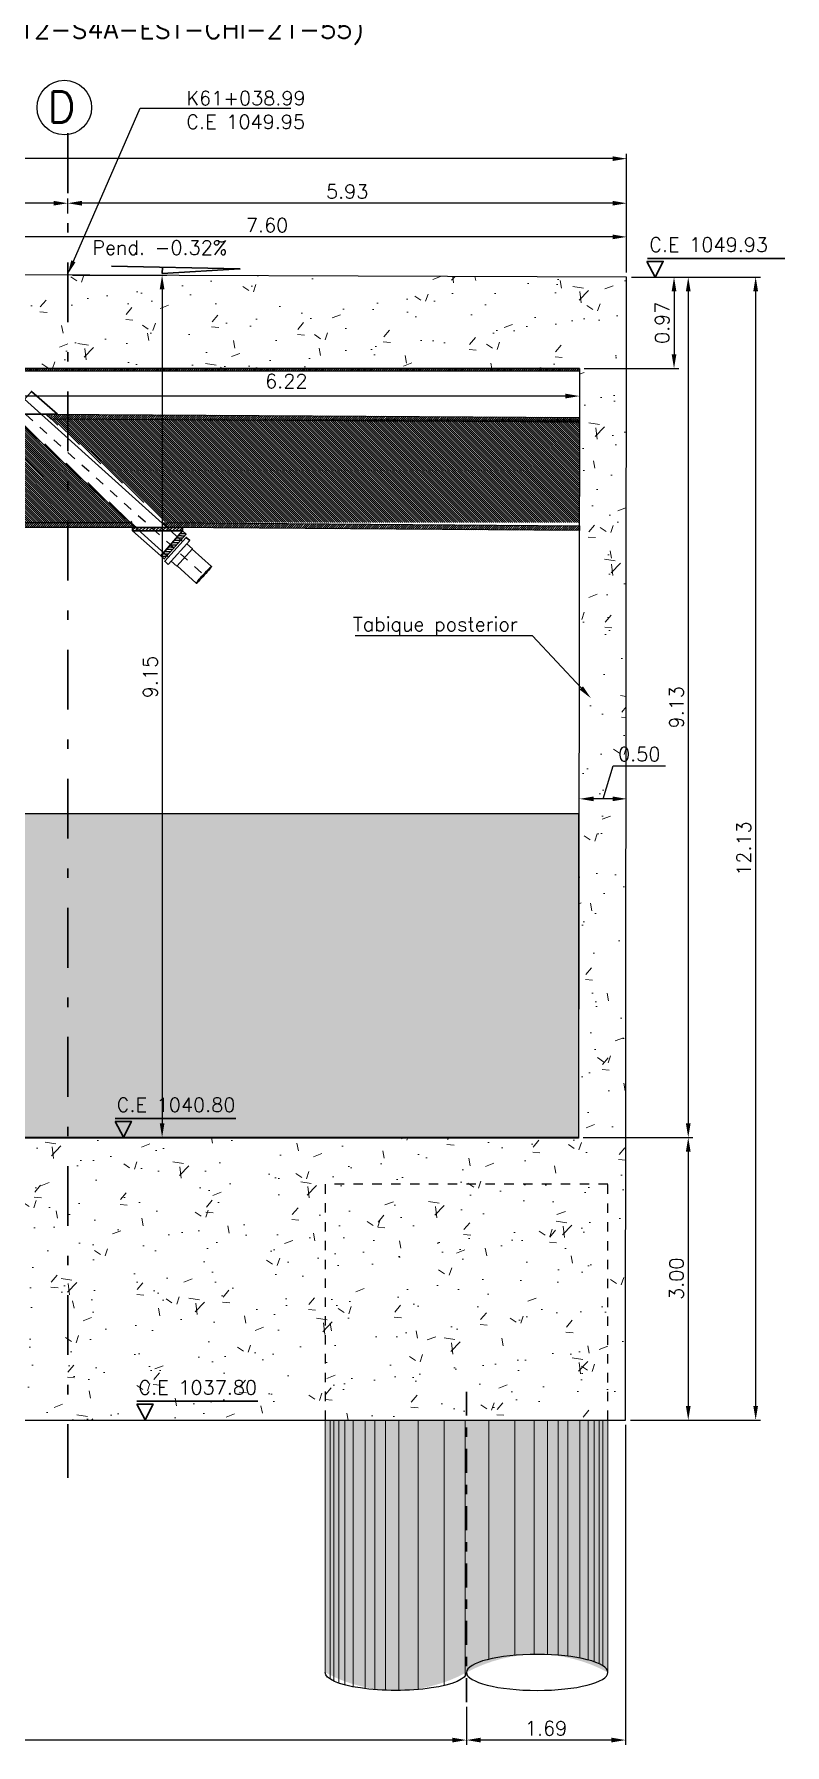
# Model space of a CAD drawing. Header units: metres. Extents: x 1080594 to 1081411, y 976871 to 977162.
# Drawn here: x 1081038.48 to 1081046.44, y 977059.39 to 977077.54 of the extents above; entities that cross this region are included whole.
import ezdxf
from ezdxf import colors
from ezdxf.entities.mleader import LeaderData, LeaderLine
from ezdxf.math import Vec2, Vec3

# ---------------------------------------------------------------- set-up
doc = ezdxf.new("R2010")
doc.units = ezdxf.units.M
doc.header["$LTSCALE"] = 25.4
doc.linetypes.add('DASHDOT', pattern=[1, 0.5, -0.25, 0, -0.25])
doc.linetypes.add('HIDDEN', pattern=[0.375, 0.25, -0.125])
for name, color, linetype in [('CIRCULOCONTRAP', 130, 'Continuous'), ('CONTRAPESO', 3, 'Continuous'), ('COT', 1, 'Continuous'), ('DIMCONTRAPESO', 1, 'Continuous'), ('EJECABLES', 203, 'DASHDOT'), ('PERFIL MET', 37, 'Continuous'), ('PROY', 9, 'HIDDEN'), ('PROYECC', 251, 'HIDDEN'), ('R175COTR', 7, 'Continuous'), ('SOLIDOS', 9, 'Continuous')]:
    doc.layers.add(name, color=color, linetype=linetype)
for name, color, linetype, lineweight in [('COTA', 1, 'Continuous', 30), ('COTACIM', 20, 'Continuous', 5), ('DUCTO', 142, 'Continuous', 30), ('EJECONTRAPESO', 41, 'DASHDOT', 30), ('EJEPILOTE', 145, 'DASHDOT', 30), ('OTROS', 8, 'Continuous', 5), ('PLATINA', 54, 'Continuous', 30), ('SOLIDOREFCONT', 254, 'Continuous', 5), ('TUNEL', 5, 'Continuous', 20)]:
    doc.layers.add(name, color=color, linetype=linetype, lineweight=lineweight)
doc.styles.add('romans', font='romans.shx')
doc.dimstyles.new('Copy 75', dxfattribs={"dimtxt": 0.15, "dimasz": 0.15, "dimexe": 0.05, "dimexo": 0.05, "dimgap": 0.05, "dimtad": 1, "dimzin": 0, "dimdsep": 46, "dimtxsty": 'romans', "dimcen": 0.002, "dimclrd": 1, "dimclre": 1, "dimclrt": 3, "dimadec": 4, "dimazin": 0, "dimtfac": 1, "dimtofl": 0, "dimtmove": 1, "dimatfit": 3, "dimfxl": 1, "dimtolj": 1, "dimtzin": 0, "dimarcsym": 1})
pattern_1 = [(45, (363.9010038864799, -51.61662542726845), (-0.01122532015133644, 0.01122532015133644), [])]

# ---------------------------------------------------------------- blocks, each defined once
blk = doc.blocks.new('*D157')
at = {"layer": 'Defpoints', "color": 0, "transparency": 16777216}
for p in [(1081027.755345684, 977076.2208018586), (1081027.755345684, 977075.0236238085), (1081044.765893439, 977074.9636238085)]:
    blk.add_point(p, dxfattribs=at)
at = {"layer": 'DIMCONTRAPESO', "color": 1, "lineweight": -2, "transparency": 16777216}
for p, q in [((1081027.755345684, 977075.0736238086), (1081027.755345684, 977076.2708018586)), ((1081044.615893439, 977076.2208018586), (1081027.905345684, 977076.2208018586)), ((1081044.765893439, 977075.0136238085), (1081044.765893439, 977076.2708018586))]:
    blk.add_line(p, q, dxfattribs=at)
at = {"layer": 'DIMCONTRAPESO', "color": 1, "transparency": 16777216}
for points in [[(1081027.905345684, 977076.2458018586), (1081027.905345684, 977076.1958018586), (1081027.755345684, 977076.2208018586)], [(1081044.615893439, 977076.2458018586), (1081044.615893439, 977076.1958018586), (1081044.765893439, 977076.2208018586)]]:
    blk.add_solid(points, dxfattribs=at)
at = {"layer": 'DIMCONTRAPESO', "color": 3, "transparency": 16777216, "insert": (1081036.260619562, 977076.3458018586), "char_height": 0.15, "attachment_point": 5, "style": 'romans', "bg_fill": 3, "box_fill_scale": 1.1, "bg_fill_color": 256, "bg_fill_true_color": 13158600, "bg_fill_transparency": 0}
blk.add_mtext('\\A1;17.01', dxfattribs=at)
blk = doc.blocks.new('*D234')
at = {"layer": 'COTA', "color": 1, "lineweight": -2, "transparency": 16777216}
for p, q in [((1081044.516125902, 977069.42685569), (1081044.621125902, 977069.7768556899)), ((1081044.621125902, 977069.7768556899), (1081045.178268759, 977069.7768556899)), ((1081044.616136809, 977069.42685569), (1081044.416114995, 977069.42685569))]:
    blk.add_line(p, q, dxfattribs=at)
at = {"layer": 'COTA', "color": 1, "transparency": 16777216}
for points in [[(1081044.416114995, 977069.45185569), (1081044.416114995, 977069.4018556899), (1081044.266114995, 977069.42685569)], [(1081044.616136809, 977069.45185569), (1081044.616136809, 977069.4018556899), (1081044.766136809, 977069.42685569)]]:
    blk.add_solid(points, dxfattribs=at)
at = {"layer": 'Defpoints', "color": 0, "transparency": 16777216}
for p in [(1081044.266114995, 977069.42685569), (1081044.266114995, 977069.42685569), (1081044.766136809, 977069.42685569)]:
    blk.add_point(p, dxfattribs=at)
at = {"layer": 'COTA', "color": 3, "transparency": 16777216, "insert": (1081044.899697331, 977069.9018556899), "char_height": 0.15, "attachment_point": 5, "style": 'romans'}
blk.add_mtext('\\A1;0.50', dxfattribs=at)
blk = doc.blocks.new('*D158')
at = {"layer": 'Defpoints', "color": 0, "transparency": 16777216}
for p in [(1081044.755158906, 977062.8342277949), (1081043.065564405, 977059.841998528), (1081043.065564405, 977059.4383530763)]:
    blk.add_point(p, dxfattribs=at)
at = {"layer": 'DIMCONTRAPESO', "color": 1, "lineweight": -2, "transparency": 16777216}
for p, q in [((1081044.755158906, 977062.7842277949), (1081044.755158906, 977059.3883530763)), ((1081043.065564405, 977059.791998528), (1081043.065564405, 977059.3883530763)), ((1081044.605158906, 977059.4383530763), (1081043.215564405, 977059.4383530763))]:
    blk.add_line(p, q, dxfattribs=at)
at = {"layer": 'DIMCONTRAPESO', "color": 1, "transparency": 16777216}
for points in [[(1081043.215564405, 977059.4633530764), (1081043.215564405, 977059.4133530763), (1081043.065564405, 977059.4383530763)], [(1081044.605158906, 977059.4633530764), (1081044.605158906, 977059.4133530763), (1081044.755158906, 977059.4383530763)]]:
    blk.add_solid(points, dxfattribs=at)
at = {"layer": 'DIMCONTRAPESO', "color": 3, "transparency": 16777216, "insert": (1081043.910361655, 977059.5633530763), "char_height": 0.15, "attachment_point": 5, "style": 'romans'}
blk.add_mtext('\\A1;1.69', dxfattribs=at)
blk = doc.blocks.new('PILOTE')
h = blk.add_hatch(color=256)
h.dxf.hatch_style = 1
h.set_gradient(color1=(51, 51, 51), color2=(173, 173, 173), tint=1, name='INVCYLINDER')
edge = h.paths.add_edge_path()
edge.add_line((1080656.416834545, 977060.1590362525), (1080656.416834545, 977062.8369320101))
edge.add_line((1080656.416834545, 977062.8369320101), (1080659.417876804, 977062.8369320101))
edge.add_line((1080659.417876804, 977062.8369320101), (1080659.417876804, 977060.1590362525))
edge.add_arc((1080658.66761624, 977061.5370580803), 1.569023604932751, 241.43402734232131, 298.56597265767874, ccw=False)
edge.add_arc((1080657.16709511, 977058.7797854457), 1.570103086822714, 61.45547212311708, 118.5445278768829)
at = {"layer": 'COT'}
blk.add_ellipse((1080657.16709511, 977060.1590362525), major_axis=(0.7502605647517244, 0), ratio=0.2543813295763042, dxfattribs=at)
blk.add_ellipse((1080658.66761624, 977060.1590362525), major_axis=(0.7502605647517244, 0), ratio=0.2543813295763042, start_param=3.141592653589792, end_param=6.283185307179586, dxfattribs=at)
at = {"layer": 'EJEPILOTE', "ltscale": 0.02}
blk.add_line((1080657.918716831, 977059.8447110992), (1080657.918716831, 977063.1356790137), dxfattribs=at)
at = {"layer": 'OTROS'}
for p, q in [((1080656.472292364, 977062.8369320101), (1080656.472292364, 977060.2310491129)), ((1080656.510527515, 977062.8369320101), (1080656.510527515, 977060.2513910077)), ((1080656.561507698, 977062.8369320101), (1080656.561507698, 977060.2717001326)), ((1080656.625232968, 977062.8369320101), (1080656.625232968, 977060.2910394119)), ((1080656.714448302, 977062.8369320101), (1080656.714448302, 977060.3112408698)), ((1080656.841898815, 977062.8369320101), (1080656.841898815, 977060.3310285627)), ((1080656.943859208, 977062.8369320101), (1080656.943859208, 977060.3412444418)), ((1080657.058564661, 977062.8369320101), (1080657.058564661, 977060.3478811213)), ((1080657.198760206, 977062.8369320101), (1080657.198760206, 977060.3497184741)), ((1080657.405764051, 977062.8369320101), (1080657.405764051, 977060.3399741807)), ((1080657.679471079, 977062.8369320101), (1080657.679471079, 977060.2984506316)), ((1080657.932716831, 977062.8369320101), (1080657.932716831, 977060.1206139127)), ((1080658.155240271, 977062.8369320101), (1080658.155240271, 977060.0266473495)), ((1080658.428947299, 977062.8369320101), (1080658.428947299, 977059.9780983244)), ((1080658.635951144, 977062.8369320101), (1080658.635951144, 977059.968354031)), ((1080658.776146688, 977062.8369320101), (1080658.776146688, 977059.9701913837)), ((1080658.890852141, 977062.8369320101), (1080658.890852141, 977059.9768280633)), ((1080658.992812535, 977062.8369320101), (1080658.992812535, 977059.9870439423)), ((1080659.120263048, 977062.8369320101), (1080659.120263048, 977060.0068316353)), ((1080659.209478382, 977062.8369320101), (1080659.209478382, 977060.0266473495)), ((1080659.273203652, 977062.8369320101), (1080659.273203652, 977060.0463723725)), ((1080659.324183835, 977062.8369320101), (1080659.324183835, 977060.0666814975)), ((1080659.362418986, 977062.8369320101), (1080659.362418986, 977060.0870233923)), ((1080656.625232968, 977060.0270330932), (1080656.625232968, 977060.0266473495))]:
    blk.add_line(p, q, dxfattribs=at)
blk.add_lwpolyline([(1080656.416834545, 977060.1590362525), (1080656.416834545, 977062.8369320101), (1080659.417876804, 977062.8369320101), (1080659.417876804, 977060.1590362525)], dxfattribs=at)
blk = doc.blocks.new('*D160')
at = {"layer": 'Defpoints', "color": 0, "transparency": 16777216}
for p in [(1081029.46335831, 977059.6449790351), (1081043.065564405, 977059.6449790351), (1081029.46335831, 977059.4383530763)]:
    blk.add_point(p, dxfattribs=at)
at = {"layer": 'DIMCONTRAPESO', "color": 1, "lineweight": -2, "transparency": 16777216}
for p, q in [((1081029.46335831, 977059.5949790351), (1081029.46335831, 977059.3883530763)), ((1081043.065564405, 977059.5949790351), (1081043.065564405, 977059.3883530763)), ((1081042.915564405, 977059.4383530763), (1081029.61335831, 977059.4383530763))]:
    blk.add_line(p, q, dxfattribs=at)
at = {"layer": 'DIMCONTRAPESO', "color": 1, "transparency": 16777216}
for points in [[(1081029.61335831, 977059.4633530764), (1081029.61335831, 977059.4133530763), (1081029.46335831, 977059.4383530763)], [(1081042.915564405, 977059.4633530764), (1081042.915564405, 977059.4133530763), (1081043.065564405, 977059.4383530763)]]:
    blk.add_solid(points, dxfattribs=at)
at = {"layer": 'DIMCONTRAPESO', "color": 3, "transparency": 16777216, "insert": (1081036.264461357, 977059.5633530763), "char_height": 0.15, "attachment_point": 5, "style": 'romans'}
blk.add_mtext('\\A1;13.60', dxfattribs=at)
blk = doc.blocks.new('tir')
at = {"layer": 'DUCTO'}
for p, q in [((1080511.83638699, 977008.5160273126), (1080513.543043579, 977008.5161831364)), ((1080511.836907378, 977008.3760259475), (1080513.543032915, 977008.37618561))]:
    blk.add_line(p, q, dxfattribs=at)
for points in [[(1080505.328072925, 977008.5653855414), (1080505.603072925, 977008.5654091103)], [(1080505.733068108, 977008.5555077032), (1080511.543241181, 977008.5560056631)], [(1080511.543241181, 977008.5560056631), (1080511.836255565, 977008.5160272893)], [(1080505.32811287, 977008.3254074359), (1080505.603112872, 977008.3254136156)], [(1080505.733086963, 977008.3355077041), (1080511.543260036, 977008.3360056642)], [(1080511.543260036, 977008.3360056642), (1080511.836907378, 977008.3760308315)]]:
    blk.add_lwpolyline(points, dxfattribs=at)
for points in [[(1080505.603113705, 977008.3204091132), (1080505.683092707, 977008.320415968), (1080505.683072092, 977008.5704159667), (1080505.603072093, 977008.5704077805)], [(1080505.683122265, 977008.2755034216), (1080505.733092106, 977008.275507704), (1080505.733062966, 977008.6155077033), (1080505.683093125, 977008.61550342)]]:
    blk.add_lwpolyline(points, close=True, dxfattribs=at)
for centre, radius, start, end in [((1080510.656986465, 977008.4459297067), 0.8930644645994985, 352.9297418690614, 7.080079153882643), ((1080511.251352555, 977008.4433042796), 0.5894066242695094, 353.4461152477661, 7.087410311340934)]:
    blk.add_arc(centre, radius, start, end, dxfattribs=at)
blk.add_ellipse((1080505.328039857, 977008.4453876906), major_axis=(-3.306799177286555e-05, -0.1199978507391652), ratio=0.04456574915158485, dxfattribs=at)
at = {"layer": 'DUCTO', "extrusion": (0, 0, -0.9999999999999999)}
blk.add_ellipse((1080513.542949842, 977008.481178864), major_axis=(1.748219530441295e-05, -0.03500717952941799), ratio=0.24420068418592, start_param=3.14808674122023, end_param=6.280903449001622, dxfattribs=at)
at = {"layer": 'DUCTO', "extrusion": (0, 0, -0.9999999999999998)}
blk.add_ellipse((1080513.54301544, 977008.4111786617), major_axis=(1.74751400463253e-05, -0.03499305174499892), ratio=0.2442992756047625, dxfattribs=at)
at = {"layer": 'EJECABLES', "ltscale": 0.008}
blk.add_lwpolyline([(1080505.360600902, 977008.4454757803), (1080513.540696156, 977008.4461768557)], dxfattribs=at)
blk = doc.blocks.new('*D252')
at = {"layer": 'COTA', "color": 1, "lineweight": -2, "transparency": 16777216}
for p, q in [((1081037.167061368, 977075.044339772), (1081037.167061368, 977075.4407094193)), ((1081044.615834611, 977075.3907094193), (1081037.317061368, 977075.3907094193)), ((1081044.765834611, 977075.0136238085), (1081044.765834611, 977075.4407094193))]:
    blk.add_line(p, q, dxfattribs=at)
at = {"layer": 'COTA', "color": 1, "transparency": 16777216}
for points in [[(1081037.317061368, 977075.4157094193), (1081037.317061368, 977075.3657094192), (1081037.167061368, 977075.3907094193)], [(1081044.615834611, 977075.4157094193), (1081044.615834611, 977075.3657094192), (1081044.765834611, 977075.3907094193)]]:
    blk.add_solid(points, dxfattribs=at)
at = {"layer": 'Defpoints', "color": 0, "transparency": 16777216}
for p in [(1081037.167061368, 977075.3907094193), (1081037.167061368, 977074.9943397719), (1081044.765834611, 977074.9636238085)]:
    blk.add_point(p, dxfattribs=at)
at = {"layer": 'COTA', "color": 3, "transparency": 16777216, "insert": (1081040.951067756, 977075.5157094193), "char_height": 0.15, "attachment_point": 5, "style": 'romans'}
blk.add_mtext('\\A1;7.60', dxfattribs=at)
blk = doc.blocks.new('*D257')
at = {"layer": 'COTA', "color": 1, "lineweight": -2, "transparency": 16777216}
for p, q in [((1081038.043128216, 977073.9443378141), (1081038.043128216, 977073.6515055989)), ((1081044.266173665, 977073.9444321623), (1081044.266173665, 977073.6515055989)), ((1081044.116173665, 977073.701505599), (1081038.193128216, 977073.701505599))]:
    blk.add_line(p, q, dxfattribs=at)
at = {"layer": 'COTA', "color": 1, "transparency": 16777216}
for points in [[(1081038.193128216, 977073.726505599), (1081038.193128216, 977073.6765055989), (1081038.043128216, 977073.701505599)], [(1081044.116173665, 977073.726505599), (1081044.116173665, 977073.6765055989), (1081044.266173665, 977073.701505599)]]:
    blk.add_solid(points, dxfattribs=at)
at = {"layer": 'Defpoints', "color": 0, "transparency": 16777216}
for p in [(1081038.043128216, 977073.9943378142), (1081044.266173665, 977073.9944321624), (1081038.043128216, 977073.701505599)]:
    blk.add_point(p, dxfattribs=at)
at = {"layer": 'COTA', "color": 3, "transparency": 16777216, "insert": (1081041.154650941, 977073.860505599), "char_height": 0.15, "attachment_point": 5, "style": 'romans'}
blk.add_mtext('\\A1;6.22', dxfattribs=at)
blk = doc.blocks.new('*D196')
at = {"layer": 'Defpoints', "color": 0, "transparency": 16777216}
for p in [(1081038.836225956, 977075.7478617919), (1081038.836225956, 977075.5892750548), (1081044.765834611, 977074.9636238085)]:
    blk.add_point(p, dxfattribs=at)
at = {"layer": 'DIMCONTRAPESO', "color": 1, "lineweight": -2, "transparency": 16777216}
for p, q in [((1081038.836225956, 977075.6392750548), (1081038.836225956, 977075.7978617919)), ((1081044.615834611, 977075.7478617919), (1081038.986225955, 977075.7478617919)), ((1081044.765834611, 977075.0136238085), (1081044.765834611, 977075.7978617919))]:
    blk.add_line(p, q, dxfattribs=at)
at = {"layer": 'DIMCONTRAPESO', "color": 1, "transparency": 16777216}
for points in [[(1081038.986225955, 977075.7728617919), (1081038.986225955, 977075.7228617918), (1081038.836225956, 977075.7478617919)], [(1081044.615834611, 977075.7728617919), (1081044.615834611, 977075.7228617918), (1081044.765834611, 977075.7478617919)]]:
    blk.add_solid(points, dxfattribs=at)
at = {"layer": 'DIMCONTRAPESO', "color": 3, "transparency": 16777216, "insert": (1081041.801030283, 977075.8728617919), "char_height": 0.15, "attachment_point": 5, "style": 'romans'}
blk.add_mtext('\\A1;5.93', dxfattribs=at)
blk = doc.blocks.new('*D197')
at = {"layer": 'Defpoints', "color": 0, "transparency": 16777216}
for p in [(1081027.755345684, 977075.7478617919), (1081038.836225956, 977075.5892750548), (1081027.755345684, 977075.0236238085)]:
    blk.add_point(p, dxfattribs=at)
at = {"layer": 'DIMCONTRAPESO', "color": 1, "lineweight": -2, "transparency": 16777216}
for p, q in [((1081027.755345684, 977075.0736238086), (1081027.755345684, 977075.7978617919)), ((1081038.686225956, 977075.7478617919), (1081027.905345684, 977075.7478617919)), ((1081038.836225956, 977075.6392750548), (1081038.836225956, 977075.7978617919))]:
    blk.add_line(p, q, dxfattribs=at)
at = {"layer": 'DIMCONTRAPESO', "color": 1, "transparency": 16777216}
for points in [[(1081027.905345684, 977075.7728617919), (1081027.905345684, 977075.7228617918), (1081027.755345684, 977075.7478617919)], [(1081038.686225956, 977075.7728617919), (1081038.686225956, 977075.7228617918), (1081038.836225956, 977075.7478617919)]]:
    blk.add_solid(points, dxfattribs=at)
at = {"layer": 'DIMCONTRAPESO', "color": 3, "transparency": 16777216, "insert": (1081033.29578582, 977075.8728617919), "char_height": 0.15, "attachment_point": 5, "style": 'romans', "bg_fill": 3, "box_fill_scale": 1.1, "bg_fill_color": 256, "bg_fill_true_color": 13158600, "bg_fill_transparency": 0}
blk.add_mtext('\\A1;11.08', dxfattribs=at)
blk = doc.blocks.new('*D730')
at = {"layer": 'Defpoints', "color": 0, "transparency": 16777216}
for p in [(1081044.264858061, 977065.8341771113), (1081044.764858059, 977062.8342194394), (1081045.419492347, 977062.8342194394)]:
    blk.add_point(p, dxfattribs=at)
at = {"layer": 'TUNEL', "color": 1, "lineweight": -2, "transparency": 16777216}
for p, q in [((1081044.314858061, 977065.8341771113), (1081045.469492347, 977065.8341771113)), ((1081045.419492347, 977065.6841771113), (1081045.419492347, 977062.9842194394)), ((1081044.814858059, 977062.8342194394), (1081045.469492347, 977062.8342194394))]:
    blk.add_line(p, q, dxfattribs=at)
at = {"layer": 'TUNEL', "color": 1, "transparency": 16777216}
for points in [[(1081045.394492347, 977065.6841771113), (1081045.444492347, 977065.6841771113), (1081045.419492347, 977065.8341771113)], [(1081045.394492347, 977062.9842194394), (1081045.444492347, 977062.9842194394), (1081045.419492347, 977062.8342194394)]]:
    blk.add_solid(points, dxfattribs=at)
at = {"layer": 'TUNEL', "color": 3, "transparency": 16777216, "insert": (1081045.294492347, 977064.3341982748), "char_height": 0.15, "attachment_point": 5, "rotation": 90, "style": 'romans'}
blk.add_mtext('\\A1;3.00', dxfattribs=at)
blk = doc.blocks.new('*D731')
at = {"layer": 'Defpoints', "color": 0, "transparency": 16777216}
for p in [(1081044.766003155, 977074.9636238085), (1081044.266173815, 977073.9943397719), (1081045.268672336, 977073.9943397719)]:
    blk.add_point(p, dxfattribs=at)
at = {"layer": 'TUNEL', "color": 1, "lineweight": -2, "transparency": 16777216}
for p, q in [((1081044.816003155, 977074.9636238085), (1081045.318672336, 977074.9636238085)), ((1081045.268672336, 977074.8136238084), (1081045.268672336, 977074.1443397719)), ((1081044.316173815, 977073.9943397719), (1081045.318672336, 977073.9943397719))]:
    blk.add_line(p, q, dxfattribs=at)
at = {"layer": 'TUNEL', "color": 1, "transparency": 16777216}
for points in [[(1081045.243672336, 977074.8136238084), (1081045.293672336, 977074.8136238084), (1081045.268672336, 977074.9636238085)], [(1081045.243672336, 977074.1443397719), (1081045.293672336, 977074.1443397719), (1081045.268672336, 977073.9943397719)]]:
    blk.add_solid(points, dxfattribs=at)
at = {"layer": 'TUNEL', "color": 3, "transparency": 16777216, "insert": (1081045.143672336, 977074.4789817902), "char_height": 0.15, "attachment_point": 5, "rotation": 90, "style": 'romans'}
blk.add_mtext('\\A1;0.97', dxfattribs=at)
blk = doc.blocks.new('*D735')
at = {"layer": 'Defpoints', "color": 0, "transparency": 16777216}
for p in [(1081038.836127223, 977074.9845392832), (1081038.243542319, 977065.8342194394), (1081039.83719597, 977065.8342194394)]:
    blk.add_point(p, dxfattribs=at)
at = {"layer": 'TUNEL', "color": 1, "lineweight": -2, "transparency": 16777216}
for p, q in [((1081038.886127223, 977074.9845392832), (1081039.88719597, 977074.9845392832)), ((1081039.83719597, 977074.8345392832), (1081039.83719597, 977065.9842194394)), ((1081038.293542319, 977065.8342194394), (1081039.88719597, 977065.8342194394))]:
    blk.add_line(p, q, dxfattribs=at)
at = {"layer": 'TUNEL', "color": 1, "transparency": 16777216}
for points in [[(1081039.81219597, 977074.8345392832), (1081039.86219597, 977074.8345392832), (1081039.83719597, 977074.9845392832)], [(1081039.81219597, 977065.9842194394), (1081039.86219597, 977065.9842194394), (1081039.83719597, 977065.8342194394)]]:
    blk.add_solid(points, dxfattribs=at)
at = {"layer": 'TUNEL', "color": 3, "transparency": 16777216, "insert": (1081039.712195969, 977070.7196771761), "char_height": 0.15, "attachment_point": 5, "rotation": 90, "style": 'romans'}
blk.add_mtext('\\A1;9.15', dxfattribs=at)
blk = doc.blocks.new('*D736')
at = {"layer": 'Defpoints', "color": 0, "transparency": 16777216}
for p in [(1081044.765834611, 977074.9636238085), (1081044.2551589, 977065.8341771108), (1081045.419492347, 977065.8341771108)]:
    blk.add_point(p, dxfattribs=at)
at = {"layer": 'TUNEL', "color": 1, "lineweight": -2, "transparency": 16777216}
for p, q in [((1081044.815834611, 977074.9636238085), (1081045.469492347, 977074.9636238085)), ((1081045.419492347, 977074.8136238084), (1081045.419492347, 977065.9841771108)), ((1081044.3051589, 977065.8341771108), (1081045.469492347, 977065.8341771108))]:
    blk.add_line(p, q, dxfattribs=at)
at = {"layer": 'TUNEL', "color": 1, "transparency": 16777216}
for points in [[(1081045.394492347, 977074.8136238084), (1081045.444492347, 977074.8136238084), (1081045.419492347, 977074.9636238085)], [(1081045.394492347, 977065.9841771108), (1081045.444492347, 977065.9841771108), (1081045.419492347, 977065.8341771108)]]:
    blk.add_solid(points, dxfattribs=at)
at = {"layer": 'TUNEL', "color": 3, "transparency": 16777216, "insert": (1081045.294492347, 977070.3989004598), "char_height": 0.15, "attachment_point": 5, "rotation": 90, "style": 'romans'}
blk.add_mtext('\\A1;9.13', dxfattribs=at)
blk = doc.blocks.new('*D737')
at = {"layer": 'Defpoints', "color": 0, "transparency": 16777216}
for p in [(1081044.765834612, 977074.9636238089), (1081044.755158899, 977062.8342194394), (1081046.134684018, 977062.8342194394)]:
    blk.add_point(p, dxfattribs=at)
at = {"layer": 'TUNEL', "color": 1, "lineweight": -2, "transparency": 16777216}
for p, q in [((1081044.815834612, 977074.9636238089), (1081046.184684018, 977074.9636238089)), ((1081046.134684018, 977074.8136238089), (1081046.134684018, 977062.9842194394)), ((1081044.805158899, 977062.8342194394), (1081046.184684018, 977062.8342194394))]:
    blk.add_line(p, q, dxfattribs=at)
at = {"layer": 'TUNEL', "color": 1, "transparency": 16777216}
for points in [[(1081046.109684018, 977074.8136238089), (1081046.159684018, 977074.8136238089), (1081046.134684018, 977074.9636238089)], [(1081046.109684018, 977062.9842194394), (1081046.159684018, 977062.9842194394), (1081046.134684018, 977062.8342194394)]]:
    blk.add_solid(points, dxfattribs=at)
at = {"layer": 'TUNEL', "color": 3, "transparency": 16777216, "insert": (1081046.009684018, 977068.8989216236), "char_height": 0.15, "attachment_point": 5, "rotation": 90, "style": 'romans'}
blk.add_mtext('\\A1;12.13', dxfattribs=at)

msp = doc.modelspace()

# ---------------------------------------------------------------- hatches: boundary and pattern name
at = {"layer": 'PERFIL MET'}
h = msp.add_hatch(dxfattribs=at)
h.set_pattern_fill('ANSI31', color=256, scale=0.005)
h.set_pattern_definition(pattern_1)
h.paths.add_polyline_path([(1081044.266173666, 977073.9943365679), (1081028.266454506, 977073.9943397719), (1081028.266454663, 977073.9689397718), (1081044.266173823, 977073.9689365678)])
h = msp.add_hatch(dxfattribs=at)
h.set_pattern_fill('ANSI31', color=256, scale=0.005)
h.set_pattern_definition(pattern_1)
h.paths.add_polyline_path([(1081044.266173666, 977073.9943365679), (1081028.266454506, 977073.9943397719), (1081028.266454663, 977073.9689397718), (1081044.266173823, 977073.9689365678)])
at = {"layer": 'PERFIL MET', "transparency": 33554534}
h = msp.add_hatch(dxfattribs=at)
h.set_pattern_fill('ANSI31', color=256, scale=0.005)
h.set_pattern_definition([(45, (340.3269830574282, 0.03399999998509884), (-0.01122532015133644, 0.01122532015133644), [])])
h.paths.add_polyline_path([(1081044.266173823, 977073.4739707632), (1081044.266173823, 977073.4231707632), (1081038.66050171, 977073.4571707632), (1081038.602562399, 977073.5080819202)])
h.paths.add_polyline_path([(1081038.244757522, 977073.5081621662), (1081038.302704186, 977073.4572445481), (1081036.660574272, 977073.4571707632), (1081036.604214787, 977073.5079754937)])
h.paths.add_polyline_path([(1081036.245054404, 977073.5079599554), (1081036.302269918, 977073.4570424946), (1081034.661054165, 977073.4573955707), (1081034.603241785, 977073.5081951941)])
h.paths.add_polyline_path([(1081034.244966977, 977073.508038765), (1081034.302913641, 977073.457121147), (1081032.660468135, 977073.4579238418), (1081032.602655755, 977073.5087234651)])
h.paths.add_polyline_path([(1081032.245773089, 977073.5079710336), (1081032.303719752, 977073.4570534155), (1081030.660574272, 977073.4571707632), (1081030.604214787, 977073.5079754937)])
h.paths.add_polyline_path([(1081030.24582049, 977073.507971002), (1081030.30211776, 977073.4571796566), (1081028.26654819, 977073.4575804066), (1081028.266508101, 977073.5065051898)])
h = msp.add_hatch(dxfattribs=at)
h.set_pattern_fill('ANSI31', color=256, scale=0.005, angle=90)
h.set_pattern_definition([(135, (340.3269830574282, 0.03399999998509884), (-0.01122532015133644, -0.01122532015133644), [])])
h.paths.add_polyline_path([(1081038.836225956, 977073.2987657847), (1081038.8362581, 977073.4571707632), (1081044.266173823, 977073.4571707632), (1081044.266173823, 977072.3587707632), (1081039.878901335, 977072.3588558099)])
h.paths.add_polyline_path([(1081038.66050171, 977073.4571707632), (1081038.8362581, 977073.4571707632), (1081038.836225956, 977073.2987657847)], flags=17)
h.paths.add_polyline_path([(1081038.836488687, 977072.975410569), (1081039.520549035, 977072.3587707632), (1081038.8362581, 977072.3587707632)], flags=17)
h.paths.add_polyline_path([(1081036.646627667, 977073.4571707632), (1081038.301945474, 977073.4572695517), (1081038.836488687, 977072.975410569), (1081038.8362581, 977072.3587707632), (1081037.879066822, 977072.3587720433)])
h.paths.add_polyline_path([(1081034.660574272, 977073.4571707632), (1081036.302259383, 977073.4570519918), (1081037.520621596, 977072.3587707632), (1081035.879066822, 977072.3587720433)])
h.paths.add_polyline_path([(1081032.658433506, 977073.4571707632), (1081034.30218227, 977073.4571215044), (1081035.520621596, 977072.3587707632), (1081033.879066822, 977072.3587720433)])
h.paths.add_polyline_path([(1081030.660574272, 977073.4571707632), (1081032.303719752, 977073.4570534155), (1081033.520621596, 977072.3587707632), (1081031.879066822, 977072.3587720433)])
h.paths.add_polyline_path([(1081028.266114995, 977073.4571707632), (1081030.30211776, 977073.4571796566), (1081031.520621596, 977072.3587707632), (1081028.266114995, 977072.3589500999)])
h = msp.add_hatch(dxfattribs=at)
h.set_pattern_fill('ANSI31', color=256, scale=0.005)
h.set_pattern_definition([(45, (340.3269830574282, -1.115200000000186), (-0.01122532015133644, 0.01122532015133644), [])])
h.paths.add_polyline_path([(1081044.266173823, 977072.3247707632), (1081044.266173823, 977072.2739707632), (1081039.897766858, 977072.3079454103), (1081039.839827547, 977072.3588565673)])
h.paths.add_polyline_path([(1081039.506497916, 977072.3588872668), (1081039.56444458, 977072.3079696487), (1081037.936526085, 977072.3076333309), (1081037.878713705, 977072.3584329543)])
h.paths.add_polyline_path([(1081037.506497916, 977072.3588872668), (1081037.56444458, 977072.3079696487), (1081035.897739273, 977072.3079696487), (1081035.839926893, 977072.3587692721)])
h.paths.add_polyline_path([(1081035.520621596, 977072.3587707632), (1081035.576977069, 977072.3079696487), (1081033.937439137, 977072.3068102688), (1081033.879626757, 977072.3576098921)])
h.paths.add_polyline_path([(1081033.519594293, 977072.3590378859), (1081033.577540956, 977072.3081202678), (1081031.93479221, 977072.3085389135), (1081031.879066822, 977072.3587720433)])
h.paths.add_polyline_path([(1081031.520621596, 977072.3587707632), (1081031.577361442, 977072.3082820898), (1081028.266187573, 977072.3104349602), (1081028.266147484, 977072.3593597434)])
at = {"layer": 'PLATINA'}
h = msp.add_hatch(dxfattribs=at)
h.set_pattern_fill('ANSI31', color=256, scale=0.008)
h.set_pattern_definition([(45, (346.730796926422, -51.61662562435959), (-0.0179605122421383, 0.01796051224213831), [])])
h.paths.add_polyline_path([(1081040.053176408, 977072.3079696487), (1081039.523176408, 977072.3079696487), (1081039.523176408, 977072.2698696487), (1081040.053176408, 977072.2698696487)])
h = msp.add_hatch(dxfattribs=at)
h.set_pattern_fill('ANSI31', color=256, scale=0.008, angle=-48.69920112767806)
h.set_pattern_definition([(356.300798872322, (-366079.738719005, 1143983.157862791), (0.001638767216662715, 0.02534707955583032), [])])
h.paths.add_polyline_path([(1081039.822498424, 977072.0069274043), (1081040.053176408, 977072.2694956586), (1081040.091735271, 977072.2363283028), (1081039.860683309, 977071.9733802191)])
at = {"layer": 'SOLIDOREFCONT', "true_color": 0x5b5b5b, "transparency": 33554546}
h = msp.add_hatch(dxfattribs=at)
h.set_pattern_fill('AR-CONC', color=251, scale=0.005)
h.set_pattern_definition([(49.99999999999999, (0, 0.6205956304911524), (0.91092334498002, -0.07969542769451543), [0.09525, -1.04775]), (355, (0, 0.6205956304911524), (-0.1762171071248467, 0.9552842261951757), [0.0762, -0.83820292085]), (100.4514447, (0.075910035, 0.6139543629911524), (0.7347062354517664, 0.8755887595609755), [0.080950044, -0.8904512229999999]), (46.18420000000002, (0, 0.8745956304911524), (1.35539520446065, -0.2102116396636357), [0.1428749999999999, -1.571625]), (96.63555760999996, (0.1129495, 0.8570781304911524), (1.187020670257515, 1.237130622988608), [0.1214251157, -1.3356780408]), (351.1841511700001, (0, 0.8745956304911524), (1.187020670324885, 1.237130622927663), [0.11429983535, -1.2572986596]), (21, (0.127, 0.8110956304911524), (0.7580719563456624, -0.5113259909354381), [0.09525, -1.04775]), (326.0000000000001, (0.127, 0.8110956304911524), (0.3090101417382354, 0.9209398306115963), [0.0762, -0.8382]), (71.45144499999999, (0.190172663, 0.7684851309911525), (1.067082096393581, 0.4096138444295262), [0.08095004400000001, -0.8904496879999999]), (37.50000000000001, (0, 0.6205956304911524), (0.01544301625295908, 0.4227751943657655), [0, -0.82804, 0, -0.8509000000000001, 0, -0.8413750000000001]), (7.499999999999999, (0, 0.6205956304911524), (0.3340983125515287, 0.5009028740905975), [0, -0.48514, 0, -0.80899, 0, -0.320675]), (327.5, (-0.28321, 0.6205956304911524), (0.677952975834357, -0.02864371996336722), [0, -0.3175, 0, -0.9906, 0, -1.31445]), (317.5, (-0.41021, 0.6205956304911524), (0.7406459069300902, 0.1271324551666652), [0, -0.41275, 0, -0.65786, 0, -0.93345])])
h.paths.add_polyline_path([(1081028.255158899, 977065.834219439), (1081028.266114995, 977073.9943397719), (1081029.419252178, 977073.994339772), (1081029.419252178, 977074.2048617121), (1081028.514156567, 977075.0209473039), (1081027.755345684, 977075.0236238085), (1081027.755558134, 977066.1304115609), (1081027.755532993, 977065.8342299104), (1081027.755345572, 977062.834219439), (1081044.755158899, 977062.834219439), (1081044.765834611, 977074.9636238085), (1081037.16704555, 977074.990426528), (1081037.167061368, 977074.7837956728), (1081038.043128216, 977073.9943378142), (1081044.266114995, 977073.9943397719), (1081044.255158899, 977065.834219439)])
h.paths.add_polyline_path([(1081031.416626752, 977074.2079310649), (1081030.52257866, 977075.0138631262), (1081029.168945984, 977075.0186377072), (1081029.168183519, 977074.7813220085), (1081030.041001881, 977073.9943394166), (1081031.416626752, 977073.9943397719)], flags=17)
h.paths.add_polyline_path([(1081032.520571398, 977075.0068157353), (1081031.168244353, 977075.0115857112), (1081031.168183519, 977074.7819331666), (1081032.041887898, 977073.9943397722), (1081033.416626752, 977073.9943397719), (1081033.416626752, 977074.2080962175)], flags=17)
h.paths.add_polyline_path([(1081034.538854312, 977074.9996967763), (1081033.168219466, 977075.0045300869), (1081033.168192274, 977074.7820699763), (1081034.042096627, 977073.9943386153), (1081035.416626752, 977073.9943397719), (1081035.416626752, 977074.2086120198)], flags=17)
h.paths.add_polyline_path([(1081037.416626752, 977074.2089084252), (1081036.546939617, 977074.9926137865), (1081035.168194588, 977074.9974769449), (1081035.168183519, 977074.7825295214), (1081036.042745442, 977073.9943382147), (1081037.416626752, 977073.9943397719)], flags=17)
at = {"layer": 'SOLIDOS'}
h = msp.add_hatch(dxfattribs=at)
h.set_pattern_fill('SWAMP', color=252, scale=0.005)
h.set_pattern_definition([(0, (340.3159366806503, 0.4717449868330732), (0.0635, 0.109985226181), [0.015875, -0.111125]), (90, (340.3238741806708, 0.4717449868330732), (-0.06349999999999999, 0.109985226181), [0.0079375, -0.212032952362]), (90, (340.3258585557342, 0.4717449868330732), (-0.06349999999999999, 0.109985226181), [0.006350000000000001, -0.213620452362]), (90, (340.3218898056075, 0.4717449868330732), (-0.06349999999999999, 0.109985226181), [0.006350000000000001, -0.213620452362]), (59.99999999999999, (340.3278429305647, 0.4717449868330732), (-0.06349999991372332, 0.1099852262308119), [0.00508, -0.12192]), (120, (340.3199054305442, 0.4717449868330732), (-0.1269999999137233, 4.981188794772607e-11), [0.005079999999999996, -0.1219199999999999])])
h.paths.add_polyline_path([(1081044.252741019, 977069.2725528425), (1081028.255196464, 977069.2725505731), (1081028.255196463, 977065.8270847589), (1081044.255196464, 977065.8270847588)])

# ---------------------------------------------------------------- linework, layer by layer
at = {"layer": 'CIRCULOCONTRAP'}
msp.add_circle((1081038.800052567, 977076.7633577725), 0.2896674196976395, dxfattribs=at)
at = {"layer": 'CONTRAPESO'}
for points in [[(1081028.255158899, 977065.834219439), (1081028.255158899, 977065.834219439), (1081028.266114995, 977073.9943397719), (1081029.419252178, 977073.994339772), (1081029.419252178, 977074.2048617121), (1081028.514156567, 977075.0209473039), (1081027.755345684, 977075.0236238085), (1081027.755558134, 977066.1304115609), (1081027.755558134, 977066.1304115609), (1081027.755532993, 977065.8342299104), (1081027.755345572, 977062.834219439), (1081044.755158899, 977062.834219439), (1081044.765834611, 977074.9636238085), (1081037.16704555, 977074.990426528), (1081037.167061368, 977074.7837956728), (1081038.043128216, 977073.9943378142), (1081044.266114995, 977073.9943397719), (1081044.255158899, 977065.834219439)], [(1081028.25515942, 977069.272278348), (1081044.254759849, 977069.2725531289), (1081044.255196464, 977065.8270847588), (1081028.255233507, 977065.8270847589)]]:
    msp.add_lwpolyline(points, close=True, dxfattribs=at)
at = {"layer": 'COTA', "color": 2}
for points in [[(1081044.98128821, 977075.1310353703), (1081045.153387282, 977075.1310353703), (1081045.067337746, 977074.9636238085), (1081045.067337746, 977074.9636238085)], [(1081039.340139269, 977066.0032767686), (1081039.512238341, 977066.0032767686), (1081039.426188805, 977065.8358652068), (1081039.426188805, 977065.8358652068)], [(1081039.570254461, 977063.0032767686), (1081039.742353533, 977063.0032767686), (1081039.656303997, 977062.8358652068), (1081039.656303997, 977062.8358652068)]]:
    msp.add_lwpolyline(points, close=True, dxfattribs=at)
for points in [[(1081044.987419812, 977075.1623123878), (1081046.443621655, 977075.1623123878)], [(1081039.340139269, 977066.0345537862), (1081040.621101078, 977066.0345537862)], [(1081039.570254461, 977063.0345537862), (1081040.85121627, 977063.0345537862)]]:
    msp.add_lwpolyline(points, dxfattribs=at)
at = {"layer": 'PERFIL MET'}
for points in [[(1081044.266173666, 977073.9943365679), (1081028.266454506, 977073.9943397719), (1081028.266454663, 977073.9689397718), (1081044.266173823, 977073.9689365678)], [(1081044.266173823, 977073.4739707632), (1081044.266173823, 977073.4231707632), (1081038.66050171, 977073.4571707632), (1081038.602562399, 977073.5080819202)], [(1081039.506497916, 977072.3588872668), (1081039.56444458, 977072.3079696487), (1081037.936526085, 977072.3076333309), (1081037.878713705, 977072.3584329543)], [(1081044.266173823, 977072.3247707632), (1081044.266173823, 977072.2739707632), (1081039.897766858, 977072.3079454103), (1081039.839827547, 977072.3588565673)]]:
    msp.add_lwpolyline(points, close=True, dxfattribs=at)
for points in [[(1081037.839925196, 977072.3587707632), (1081039.507394519, 977072.3587707632)], [(1081037.839925196, 977072.3587707632), (1081039.507394519, 977072.3587707632)], [(1081039.838451075, 977072.3587707632), (1081044.266173823, 977072.3247707632)], [(1081039.838451075, 977072.3587707632), (1081044.266173823, 977072.3247707632)]]:
    msp.add_lwpolyline(points, dxfattribs=at)
at = {"layer": 'PLATINA', "color": 252, "transparency": 33554531}
for points in [[(1081038.237709585, 977073.5079704042), (1081038.450346591, 977073.7499610636), (1081038.725788877, 977073.5079693012)], [(1081040.053176408, 977072.2694956586), (1081039.822498424, 977072.0069274043), (1081039.523176408, 977072.2698663053)]]:
    msp.add_lwpolyline(points, close=True, dxfattribs=at)
at = {"layer": 'PLATINA'}
for points in [[(1081040.053176408, 977072.3079696487), (1081039.523176408, 977072.3079696487), (1081039.523176408, 977072.2698696487), (1081040.053176408, 977072.2698696487)], [(1081039.822498424, 977072.0069274043), (1081040.053176408, 977072.2694956586), (1081040.091735271, 977072.2363283028), (1081039.860683309, 977071.9733802191)]]:
    msp.add_lwpolyline(points, close=True, dxfattribs=at)
at = {"layer": 'PROY', "color": 252, "transparency": 33554457}
msp.add_lwpolyline([(1081044.266173666, 977073.9943365679), (1081028.266454506, 977073.9943397719), (1081028.266454663, 977073.9689397718), (1081044.266173823, 977073.9689365678)], close=True, dxfattribs=at)
at = {"layer": 'PROYECC', "color": 14, "ltscale": 0.01}
msp.add_lwpolyline([(1081041.566404432, 977062.834219439), (1081044.567446691, 977062.834219439), (1081044.567446691, 977065.3362503529), (1081041.566404432, 977065.3362503529)], close=True, dxfattribs=at)

# ---------------------------------------------------------------- block references
at = {"layer": 'DIMCONTRAPESO', "xscale": -1}
msp.add_blockref('PILOTE', (2161700.984281236, -0.002712571178562939), dxfattribs=at)

# ---------------------------------------------------------------- texts
at = {"layer": 'COTA', "color": 3, "char_height": 0.15, "attachment_point": 1, "style": 'romans'}
for s, insert in [('C.E 1049.93', (1081045.005646656, 977075.3828952275)), ('C.E 1040.80', (1081039.355112716, 977066.2551366258)), ('C.E 1037.80', (1081039.585227908, 977063.2551366258))]:
    msp.add_mtext(s, dxfattribs=dict(at, insert=insert))
at = {"layer": 'R175COTR', "insert": (1081038.917722481, 977076.9351995199, 308.056640625), "char_height": 0.33, "width": 0.4150010265334458, "attachment_point": 3, "rotation": 3.6309954901517776e-05, "style": 'romans'}
msp.add_mtext('{\\C0;D}', dxfattribs=at)

# ---------------------------------------------------------------- dimensions: what is measured, and where the dimension line sits
at = {"layer": 'COTA', "color": 4}
dim = msp.add_linear_dim(base=(1081038.043128216, 977073.701505599), p1=(1081044.266173665, 977073.9944321624), p2=(1081038.043128216, 977073.9943378142), angle=180, dimstyle='Copy 75', dxfattribs=at)
dim.commit()
dim.dimension.update_dxf_attribs({"geometry": '*D257', "text_midpoint": (1081041.154650941, 977073.735505599), "dimtype": 160})
at = {"layer": 'COTA'}
dim = msp.add_linear_dim(base=(1081044.266114995, 977069.42685569), p1=(1081044.766136809, 977069.42685569), p2=(1081044.266114995, 977069.42685569), angle=180, dimstyle='Copy 75', dxfattribs=at)
dim.commit()
dim.dimension.update_dxf_attribs({"geometry": '*D234', "text_midpoint": (1081044.671125902, 977069.9018556899)})
at = {"layer": 'DIMCONTRAPESO'}
for base, p1, p2, picture, middle in [((1081043.065564405, 977059.4383530763), (1081044.755158906, 977062.8342277949), (1081043.065564405, 977059.841998528), '*D158', (1081043.910361655, 977059.5633530763)), ((1081029.46335831, 977059.4383530763), (1081043.065564405, 977059.6449790351), (1081029.46335831, 977059.6449790351), '*D160', (1081036.264461357, 977059.5633530763))]:
    dim = msp.add_linear_dim(base=base, p1=p1, p2=p2, angle=180, dimstyle='Copy 75', dxfattribs=at)
    dim.commit()
    dim.dimension.update_dxf_attribs({"geometry": picture, "text_midpoint": middle})
at = {"layer": 'TUNEL', "color": 40, "true_color": 0xf8d731}
dim = msp.add_linear_dim(base=(1081045.419492347, 977062.8342194394), p1=(1081044.26485806, 977065.8341771108), p2=(1081044.764858059, 977062.834219439), angle=90, dimstyle='Copy 75', dxfattribs=at)
dim.commit()
dim.dimension.update_dxf_attribs({"geometry": '*D730', "text_midpoint": (1081045.294492347, 977064.3341982748)})

# ---------------------------------------------------------------- leaders
at = {"layer": 'COTACIM'}
ml = msp.add_multileader_mtext('Standard', dxfattribs=at)
ml.set_content('Tabique posterior', color=3, style='romans')
ml.set_leader_properties(color=256)
ml.build(insert=Vec2(0, 0))
ml.multileader.update_dxf_attribs({"text_left_attachment_type": 6, "text_right_attachment_type": 6, "dogleg_length": 0.1560199508385566, "arrow_head_size": 0.15})
ctx = ml.context
ctx.base_point, ctx.char_height, ctx.arrow_head_size, ctx.landing_gap_size, ctx.plane_origin = Vec3(1081041.645984319, 977071.15528793), 0.15, 0.15, 0, Vec3(1081044.946150592, 977069.056148694)
ctx.left_attachment, ctx.right_attachment, ctx.text_align_type = 6, 6, 2
notes = []
notes.append((ctx, [(1, (1, 1, 0), (1081043.766289984, 977071.15528793), (-1, 0), 0.1560199508385566, [(0, [(1081044.38727688, 977070.4944173672)], 0, [])])]))
ctx.mtext.insert, ctx.mtext.width, ctx.mtext.alignment, ctx.mtext.flow_direction = Vec3(1081043.610270033, 977071.35528793), 4.216741702286527, 3, 5
for ctx, leaders in notes:
    for number, flags, end, landing, length, lines in leaders:
        leader = LeaderData()
        leader.index, (leader.has_last_leader_line, leader.has_dogleg_vector, leader.attachment_direction) = number, flags
        leader.last_leader_point, leader.dogleg_vector, leader.dogleg_length = Vec3(end), Vec3(landing), length
        for number, points, colour, breaks in lines:
            line = LeaderLine()
            line.index, line.vertices, line.color, line.breaks = number, Vec3.list(points), colors.encode_raw_color(colour), breaks
            leader.lines.append(line)
        ctx.leaders.append(leader)

# ---------------------------------------------------------------- next in the draw order: dimensions: what is measured, and where the dimension line sits
at = {"layer": 'DIMCONTRAPESO'}
dim = msp.add_linear_dim(base=(1081027.755345684, 977076.2208018586), p1=(1081044.765893439, 977074.9636238085), p2=(1081027.755345684, 977075.0236238085), angle=180, dimstyle='Copy 75', override={"dimtfill": 1}, dxfattribs=at)
dim.commit()
dim.dimension.update_dxf_attribs({"geometry": '*D157', "text_midpoint": (1081036.260619562, 977076.3458018586)})

# ---------------------------------------------------------------- next in the draw order: linework, layer by layer
at = {"layer": 'CIRCULOCONTRAP'}
msp.add_circle((1081038.800111395, 977076.7633577725), 0.2896674196976395, dxfattribs=at)
at = {"layer": 'COTA'}
msp.add_lwpolyline([(1081039.301694886, 977075.078397321), (1081040.663084383, 977075.0511063024), (1081039.838518175, 977075.0028814313), (1081039.83981575, 977075.0676099111)], dxfattribs=at)
at = {"layer": 'EJECONTRAPESO', "ltscale": 0.05}
msp.add_lwpolyline([(1081038.836225956, 977076.489967558), (1081038.835249403, 977062.2206570504)], dxfattribs=at)

# ---------------------------------------------------------------- next in the draw order: block references
at = {"layer": 'DIMCONTRAPESO', "xscale": -1, "rotation": 317.9817953713383}
msp.add_blockref('tir', (1229805.55229429, -472033.4929688179), dxfattribs=at)

# ---------------------------------------------------------------- next in the draw order: texts
at = {"layer": 'COTA', "color": 3, "insert": (1081040.529705794, 977075.3517878777), "char_height": 0.15, "attachment_point": 3, "rotation": 359.9979362755683, "style": 'romans'}
msp.add_mtext('Pend. -0.32%', dxfattribs=at)

# ---------------------------------------------------------------- next in the draw order: dimensions: what is measured, and where the dimension line sits
at = {"layer": 'COTA', "color": 4}
dim = msp.add_linear_dim(base=(1081037.167061368, 977075.3907094193), p1=(1081044.765834611, 977074.9636238085), p2=(1081037.167061368, 977074.9943397719), angle=180, dimstyle='Copy 75', dxfattribs=at)
dim.commit()
dim.dimension.update_dxf_attribs({"geometry": '*D252', "text_midpoint": (1081040.951067756, 977075.3907094193), "dimtype": 160})
at = {"layer": 'DIMCONTRAPESO'}
dim = msp.add_linear_dim(base=(1081038.836225956, 977075.7478617919), p1=(1081044.765834611, 977074.9636238085), p2=(1081038.836225956, 977075.5892750548), angle=180, dimstyle='Copy 75', dxfattribs=at)
dim.commit()
dim.dimension.update_dxf_attribs({"geometry": '*D196', "text_midpoint": (1081041.801030283, 977075.8728617919)})
at = {"layer": 'TUNEL', "color": 40, "true_color": 0xf8d731}
for base, p1, p2, picture, middle in [((1081045.419492347, 977065.8341771108), (1081044.765834611, 977074.9636238085), (1081044.2551589, 977065.8341771108), '*D736', (1081045.294492347, 977070.3989004598)), ((1081045.268672336, 977073.9943397719), (1081044.766003155, 977074.9636238085), (1081044.266173815, 977073.9943397719), '*D731', (1081045.143672336, 977074.4789817902)), ((1081046.134684018, 977062.8342194394), (1081044.765834611, 977074.9636238085), (1081044.755158899, 977062.834219439), '*D737', (1081046.009684018, 977068.8989216236))]:
    dim = msp.add_linear_dim(base=base, p1=p1, p2=p2, angle=90, dimstyle='Copy 75', dxfattribs=at)
    dim.commit()
    dim.dimension.update_dxf_attribs({"geometry": picture, "text_midpoint": middle})

# ---------------------------------------------------------------- next in the draw order: dimensions: what is measured, and where the dimension line sits
at = {"layer": 'DIMCONTRAPESO'}
dim = msp.add_linear_dim(base=(1081027.755345684, 977075.7478617919), p1=(1081038.836225956, 977075.5892750548), p2=(1081027.755345684, 977075.0236238085), angle=180, dimstyle='Copy 75', override={"dimtfill": 1}, dxfattribs=at)
dim.commit()
dim.dimension.update_dxf_attribs({"geometry": '*D197', "text_midpoint": (1081033.29578582, 977075.8728617919)})

# ---------------------------------------------------------------- next in the draw order: dimensions: what is measured, and where the dimension line sits
at = {"layer": 'TUNEL', "color": 40, "true_color": 0xf8d731}
dim = msp.add_linear_dim(base=(1081039.83719597, 977065.8342194394), p1=(1081038.836127222, 977074.9845392827), p2=(1081038.243542319, 977065.834219439), angle=90, dimstyle='Copy 75', dxfattribs=at)
dim.commit()
dim.dimension.update_dxf_attribs({"geometry": '*D735', "text_midpoint": (1081039.837195969, 977070.7196771761), "dimtype": 160})

# ---------------------------------------------------------------- next in the draw order: leaders
at = {"layer": 'COTA'}
ml = msp.add_multileader_mtext('Standard', dxfattribs=at)
ml.set_content('K61+038.99\\PC.E 1049.95', color=3, style='romans')
ml.set_leader_properties(color=256)
ml.build(insert=Vec2(0, 0))
ml.multileader.update_dxf_attribs({"text_left_attachment_type": 6, "text_right_attachment_type": 6, "dogleg_length": 0.4881237929222352, "arrow_head_size": 0.15})
ctx = ml.context
ctx.base_point, ctx.char_height, ctx.arrow_head_size, ctx.landing_gap_size, ctx.plane_origin = Vec3(1081040.093767448, 977076.7573355099), 0.15, 0.15, 0, Vec3(1081038.850070298, 977075.2063551513)
ctx.left_attachment, ctx.right_attachment = 6, 6
notes = []
notes.append((ctx, [(0, (1, 1, 0), (1081039.605643655, 977076.7573355099), (1, 0), 0.4881237929222352, [(0, [(1081038.836225956, 977074.9943397719)], 0, [])])]))
ctx.mtext.insert, ctx.mtext.width, ctx.mtext.flow_direction = Vec3(1081040.093767448, 977076.9373355099), 2.963315716478974, 5
at = {"layer": 'COTACIM'}
ml = msp.add_multileader_mtext('Standard', dxfattribs=at)
ml.set_content('\\pxi-1,l1; Ver detalle de apoyos en plano  039-12-S4A-EST-CHI-21-55){\\C4; }', color=3, style='romans')
ml.set_leader_properties(color=1)
ml.build(insert=Vec2(0, 0))
ml.multileader.update_dxf_attribs({"text_left_attachment_type": 6, "text_right_attachment_type": 6, "dogleg_length": 0, "arrow_head_size": 0.2})
ctx = ml.context
ctx.base_point, ctx.char_height, ctx.arrow_head_size, ctx.landing_gap_size, ctx.plane_origin = Vec3(1081037.370433296, 977077.7627574549), 0.2, 0.2, 0, Vec3(1081037.759710991, 977079.9383833476)
ctx.left_attachment, ctx.right_attachment = 6, 6
notes.append((ctx, [(0, (1, 1, 0), (1081037.370433296, 977077.7627574549), (1, 0), 0, [(1, [(1081036.245496359, 977073.836021494), (1081034.313018879, 977073.8695386196)], 0, [])])]))
ctx.mtext.insert, ctx.mtext.width, ctx.mtext.flow_direction = Vec3(1081037.370433296, 977078.0294241216), 7.379388367058709, 5
for ctx, leaders in notes:
    for number, flags, end, landing, length, lines in leaders:
        leader = LeaderData()
        leader.index, (leader.has_last_leader_line, leader.has_dogleg_vector, leader.attachment_direction) = number, flags
        leader.last_leader_point, leader.dogleg_vector, leader.dogleg_length = Vec3(end), Vec3(landing), length
        for number, points, colour, breaks in lines:
            line = LeaderLine()
            line.index, line.vertices, line.color, line.breaks = number, Vec3.list(points), colors.encode_raw_color(colour), breaks
            leader.lines.append(line)
        ctx.leaders.append(leader)

doc.saveas('drawing.dxf')
